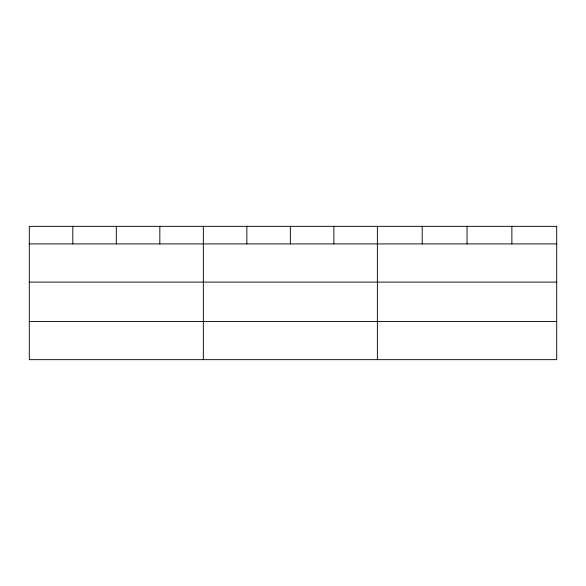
<?xml version="1.0" encoding="UTF-8"?>
<svg xmlns="http://www.w3.org/2000/svg" width="586" height="586" viewBox="0 0 586 586"><rect width="100%" height="100%" fill="white"/><g stroke="black" fill="none" stroke-linecap="round" stroke-linejoin="round"><path stroke-width="0.88" d="M29.3 243.908L556.7 243.908M29.3 282.108L556.7 282.108M29.3 321.465L556.7 321.465M511.871 226.343L511.871 243.908M467.042 226.343L467.042 243.908M422.213 226.343L422.213 243.908M377.384 226.343L377.384 359.658M333.874 226.343L333.874 243.908M290.363 226.343L290.363 243.908M246.853 226.343L246.853 243.908M203.342 226.343L203.342 359.658M159.832 226.343L159.832 243.908M116.321 226.343L116.321 243.908M72.811 226.343L72.811 243.908M556.7 226.343L29.3 226.343L29.3 359.658L556.7 359.658L556.7 226.343"/></g></svg>
